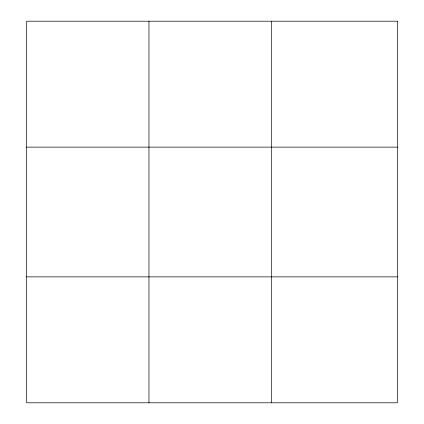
<?xml version="1.0" encoding="UTF-8"?>
<svg xmlns="http://www.w3.org/2000/svg" width="424" height="424" viewBox="0 0 424 424"><rect width="100%" height="100%" fill="white"/><g stroke="black" fill="none" stroke-linecap="round" stroke-linejoin="round"><path stroke-width="0.64" d="M148.962 402.8L148.962 21.2M271.334 402.8L271.334 21.2M26.59 147.128L397.41 147.128M26.59 276.872L397.41 276.872M397.41 21.2L397.41 402.8L26.59 402.8L26.59 21.2L397.41 21.2"/></g></svg>
